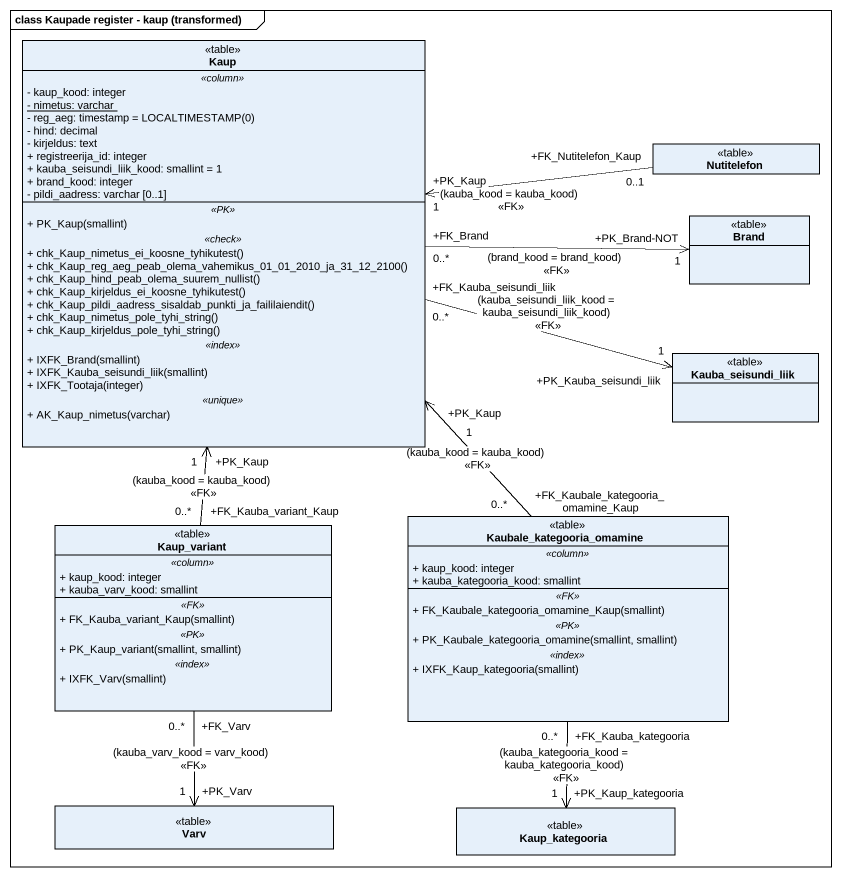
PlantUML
@startuml
mainframe class Kaupade register - kaup (transformed)
hide circle
hide empty members
skinparam classAttributeIconSize 0
class Kaup <<table>> {
  .. <<column>> ..
  - kaup_kood: integer
  {static} - nimetus: varchar
  {field} - reg_aeg: timestamp = LOCALTIMESTAMP(0)
  - hind: decimal
  - kirjeldus: text
  + registreerija_id: integer
  + kauba_seisundi_liik_kood: smallint = 1
  + brand_kood: integer
  - pildi_aadress: varchar [0..1]
  .. <<PK>> ..
  + PK_Kaup(smallint)
  .. <<check>> ..
  + chk_Kaup_nimetus_ei_koosne_tyhikutest()
  + chk_Kaup_reg_aeg_peab_olema_vahemikus_01_01_2010_ja_31_12_2100()
  + chk_Kaup_hind_peab_olema_suurem_nullist()
  + chk_Kaup_kirjeldus_ei_koosne_tyhikutest()
  + chk_Kaup_pildi_aadress_sisaldab_punkti_ja_faililaiendit()
  + chk_Kaup_nimetus_pole_tyhi_string()
  + chk_Kaup_kirjeldus_pole_tyhi_string()
  .. <<index>> ..
  + IXFK_Brand(smallint)
  + IXFK_Kauba_seisundi_liik(smallint)
  + IXFK_Tootaja(integer)
  .. <<unique>> ..
  + AK_Kaup_nimetus(varchar)
}
class Nutitelefon <<table>>
class Brand <<table>>
class Kauba_seisundi_liik <<table>>
class Kaup_variant <<table>> {
  .. <<column>> ..
  + kaup_kood: integer
  + kauba_varv_kood: smallint
  .. <<FK>> ..
  + FK_Kauba_variant_Kaup(smallint)
  .. <<PK>> ..
  + PK_Kaup_variant(smallint, smallint)
  .. <<index>> ..
  + IXFK_Varv(smallint)
}
class Kaubale_kategooria_omamine <<table>> {
  .. <<column>> ..
  + kaup_kood: integer
  + kauba_kategooria_kood: smallint
  .. <<FK>> ..
  + FK_Kaubale_kategooria_omamine_Kaup(smallint)
  .. <<PK>> ..
  + PK_Kaubale_kategooria_omamine(smallint, smallint)
  .. <<index>> ..
  + IXFK_Kaup_kategooria(smallint)
}
class Varv <<table>>
class Kaup_kategooria <<table>>
Kaup "+FK_Brand\n0..*" -right-> "+PK_Brand-NOT\n1" Brand : (brand_kood = brand_kood)\n<<FK>>
Kaup "+FK_Kauba_seisundi_liik\n0..*" -right-> "+PK_Kauba_seisundi_liik\n1" Kauba_seisundi_liik : (kauba_seisundi_liik_kood = kauba_seisundi_liik_kood)\n<<FK>>
Nutitelefon "+FK_Nutitelefon_Kaup\n0..1" -left-> "+PK_Kaup\n1" Kaup : (kauba_kood = kauba_kood)\n<<FK>>
Kaup_variant "+FK_Kauba_variant_Kaup\n0..*" -up-> "+PK_Kaup\n1" Kaup : (kauba_kood = kauba_kood)\n<<FK>>
Kaup_variant "+FK_Varv\n0..*" --> "+PK_Varv\n1" Varv : (kauba_varv_kood = varv_kood)\n<<FK>>
Kaubale_kategooria_omamine "+FK_Kaubale_kategooria_omamine_Kaup\n0..*" -up-> "+PK_Kaup\n1" Kaup : (kauba_kood = kauba_kood)\n<<FK>>
Kaubale_kategooria_omamine "+FK_Kauba_kategooria\n0..*" --> "+PK_Kaup_kategooria\n1" Kaup_kategooria : (kauba_kategooria_kood = kauba_kategooria_kood)\n<<FK>>
@enduml
